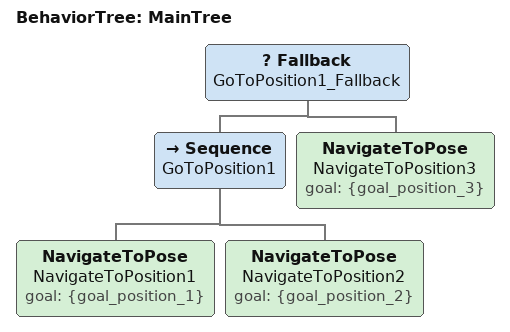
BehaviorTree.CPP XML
<?xml version="1.0"?>
<root main_tree_to_execute="MainTree">

  <BehaviorTree ID="MainTree">
    <!-- Fallback will execute the first child, and if it fails, go to the next -->
    <Fallback name="GoToPosition1_Fallback">

      <!-- Navigate to Position 1 -->
      <Sequence name="GoToPosition1">
        <NavigateToPose name="NavigateToPosition1" goal="{goal_position_1}" />
        <!-- If navigation succeeds, go to Position 2 -->
        <NavigateToPose name="NavigateToPosition2" goal="{goal_position_2}" />
      </Sequence>

      <!-- If navigation to Position 1 fails, navigate to Position 3 -->
      <NavigateToPose name="NavigateToPosition3" goal="{goal_position_3}" />

    </Fallback>
  </BehaviorTree>

</root>
